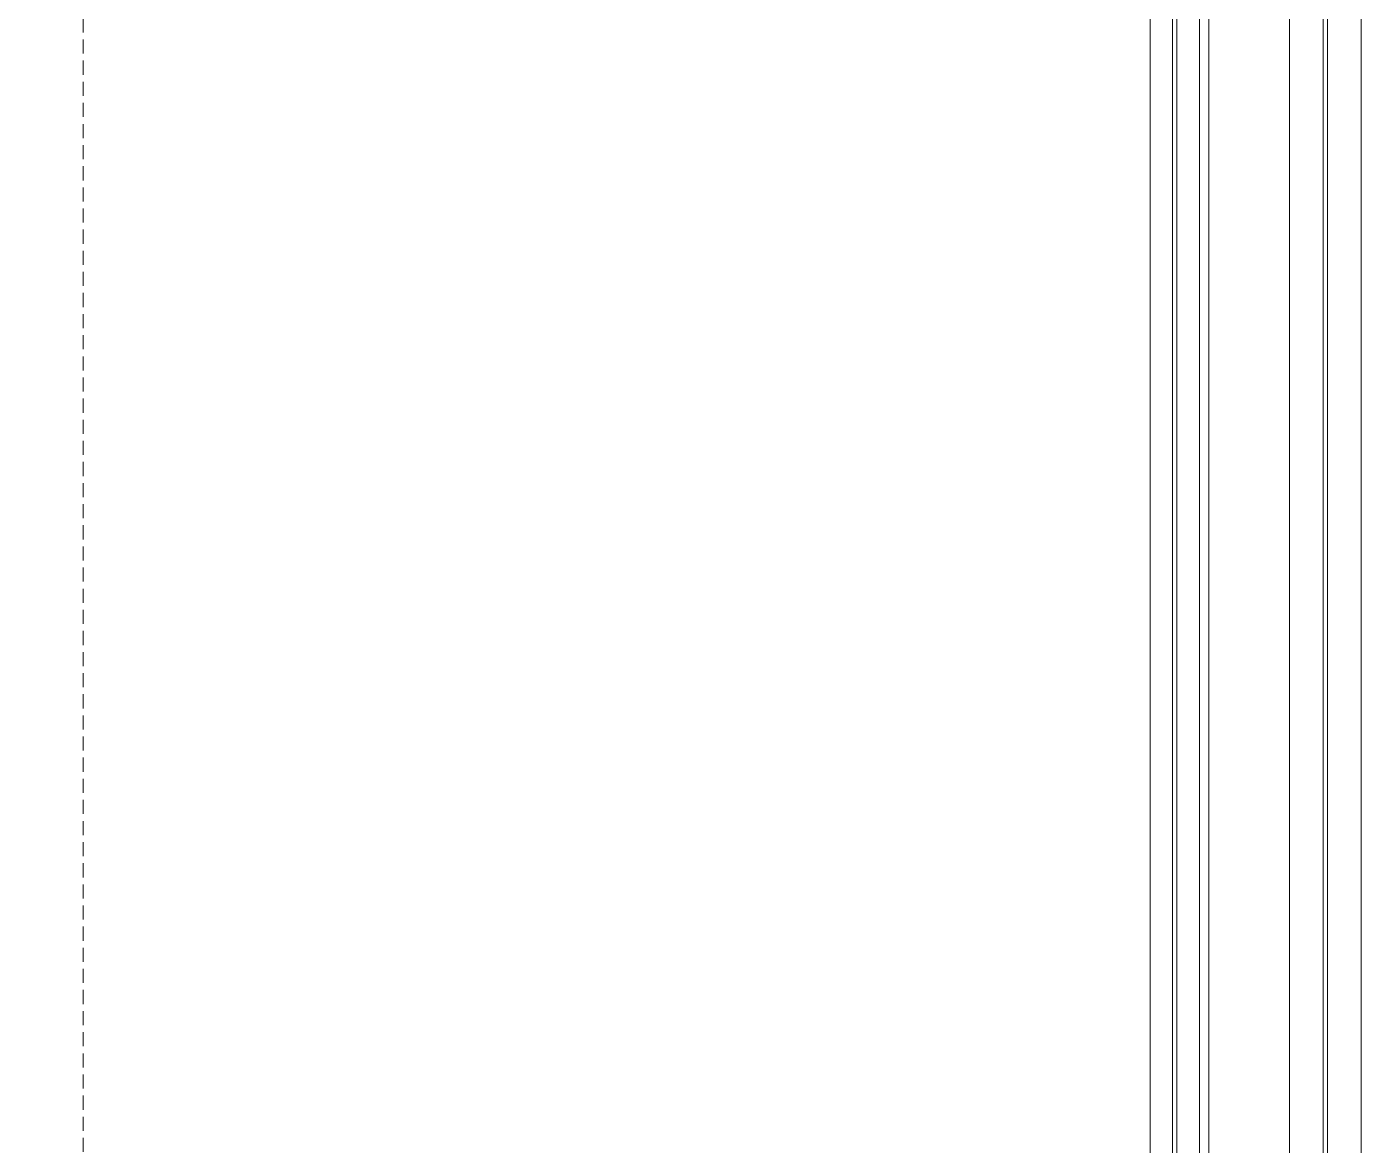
# Model space of a CAD drawing. Extents: x -2749 to 23780, y -1311 to 8245.
# Drawn here: x 10706.5 to 10730.2, y 1057.5 to 1077.36 of the extents above; entities that cross this region are included whole.
import ezdxf

# ---------------------------------------------------------------- set-up
doc = ezdxf.new("R2010")
doc.units = 0
doc.header["$MEASUREMENT"] = 0
doc.linetypes.add('DOT2', pattern=[0.125, 0, -0.125])
doc.linetypes.add('HIDDEN', pattern=[0.375, 0.25, -0.125])
for name, color, linetype, lineweight in [('06D', 9, 'Continuous', 9), ('10', 9, 'Continuous', 9), ('15', 9, 'Continuous', 9), ('20', 9, 'DOT2', 9), ('40', 9, 'Continuous', 9), ('40B', 9, 'Continuous', 9)]:
    doc.layers.add(name, color=color, linetype=linetype, lineweight=lineweight)

# ---------------------------------------------------------------- blocks, each defined once
blk = doc.blocks.new('*U482')
at = {"layer": '15'}
for p, q in [((-1.469, -18.947), (-178.545, -18.947)), ((-1.469, -19.347), (-178.545, -19.347)), ((-1.469, -19.423), (-178.545, -19.423)), ((-1.469, -19.823), (-178.545, -19.823)), ((-1.469, -21.423), (-178.545, -21.423)), ((-1.469, -22.023), (-178.545, -22.023)), ((-1.469, -22.099), (-178.545, -22.099)), ((-1.469, -22.699), (-178.545, -22.699))]:
    blk.add_line(p, q, dxfattribs=at)
blk = doc.blocks.new('1.KAT PLANI')
at = {"layer": '20', "linetype": 'HIDDEN', "lineweight": 0}
blk.add_lwpolyline([(9468.151, 347.655, -0.306499), (10707.5, 1186.143, -0.306499)], format="xyb", dxfattribs=at)
blk.add_lwpolyline([(10707.5, 1184.383), (10707.5, 907.255)], dxfattribs=at)
at = {"layer": '40'}
blk.add_lwpolyline([(9868.106, 347), (9774.929, 347), (9765.28, 328.247), (9765.28, 326.053), (7108.553, 326.053), (7108.553, 704.149), (7109.425, 704.149, -0.030791), (7737.752, 1104.544), (7703.07, 1167.165, -0.099521), (10004.839, 1897.894), (10012.627, 1826.735, -0.029535), (10726.447, 1862.427), (10726.447, 1862.427), (10726.447, 907.255), (10705.5, 907.255), (10705.5, 825.971, 0.264688)], format="xyb", close=True, dxfattribs=at)
at = {"layer": '40B'}
for points in [[(7107.5, 770.105, -0.130102), (10006.371, 1883.895), (9994.676, 1990.755, -0.029312), (10727.442, 2027.573), (10727.5, 916.432, 0.271408), (9762.5, 325), (7107.5, 325)], [(10004.839, 1897.894), (10012.627, 1826.735, -0.029535), (10726.447, 1862.427), (10730.199, 1862.427), (10730.199, 907.23), (10727.5, 907.23), (10727.5, 826.016), (10705.5, 825.971, 0.264688), (9868.106, 347), (9868.106, 325), (7104.801, 325), (7104.801, 861.376), (7110.865, 861.368, -0.029998), (7676.221, 1215.643), (7703.07, 1167.165, -0.099521)]]:
    blk.add_lwpolyline(points, format="xyb", close=True, dxfattribs=at)
at = {"layer": '10', "rotation": 90}
blk.add_blockref('*U482', (10707.5, 1084), dxfattribs=at)

msp = doc.modelspace()

# ---------------------------------------------------------------- block references
at = {"layer": '06D'}
msp.add_blockref('1.KAT PLANI', (0, 0), dxfattribs=at)

doc.saveas('drawing.dxf')
